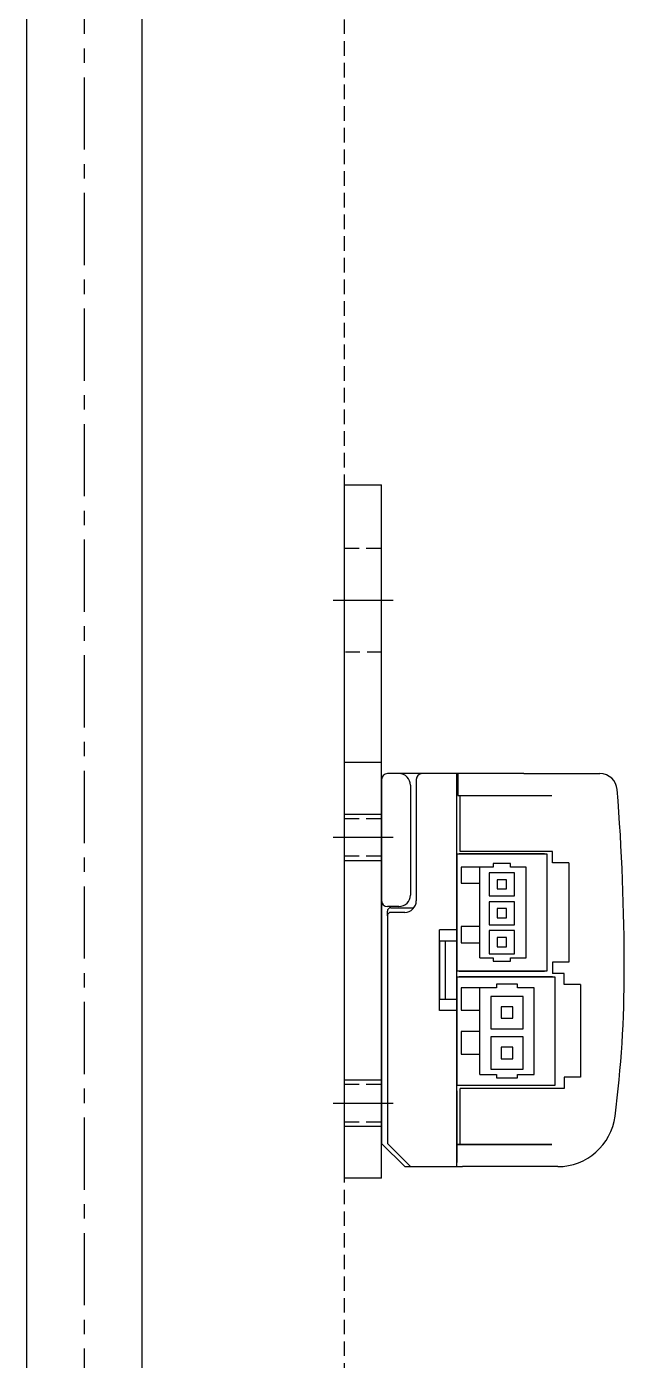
# Model space of a CAD drawing. Header units: inches. Extents: x 0 to 77285, y -118 to 40065.
# Drawn here: x 26045.5 to 26097.2, y 2429.1 to 2544.5 of the extents above; entities that cross this region are included whole.
import ezdxf

# ---------------------------------------------------------------- set-up
doc = ezdxf.new("R2010")
doc.units = ezdxf.units.IN
doc.header["$LTSCALE"] = 5
doc.header["$MEASUREMENT"] = 0
doc.linetypes.add('CENTER', pattern=[2, 1.25, -0.25, 0.25, -0.25])
doc.linetypes.add('HIDDEN', pattern=[0.375, 0.25, -0.125])
for name, color, linetype in [('11', 1, 'CENTER'), ('22', 2, 'HIDDEN'), ('55', 5, 'Continuous'), ('77', 40, 'HIDDEN'), ('A', 8, 'Continuous'), ('T', 3, 'Continuous'), ('Y', 60, 'Continuous')]:
    doc.layers.add(name, color=color, linetype=linetype)

# ---------------------------------------------------------------- blocks, each defined once
blk = doc.blocks.new('A$C4ffddd3a')
blk.add_line((382, -675), (382, 38.5, 0))
at = {"layer": '11'}
blk.add_line((359.5, -675), (359.5, 38.5, 0), dxfattribs=at)
at = {"layer": 'A'}
for p, q in [((354.5, -675), (354.5, 38.5, 0)), ((364.5, -675), (364.5, 38.5, 0))]:
    blk.add_line(p, q, dxfattribs=at)
blk = doc.blocks.new('A$C35e5d4fbE')
for p, q in [((-2, 33.5), (-2, 2)), ((4.5, 34), (-1.5, 34)), ((1, 33.5), (1, 23)), ((10.32, 34), (1.5, 34)), ((4.5, 20.5), (4.5, 34)), ((4.5, 0), (4.5, 34)), ((4.6, 34), (4.6, 32.1)), ((10.32, 34), (16.89, 34)), ((0.5, 33), (0.5, 23.5)), ((4.6, 32.1), (12.73, 32.1)), ((4.6, 32.1), (12.73, 32.1)), ((4.8, 27.27), (4.8, 32.1)), ((4.5, 27.07), (12.3, 27.07)), ((4.5, 27.07), (4.5, 16.92)), ((12.1, 27.07), (4.7, 27.07)), ((12.8, 27.27), (4.8, 27.27)), ((12.3, 27.07), (12.3, 16.92)), ((12.8, 26.27), (12.8, 27.27)), ((7.65, 25.92), (4.9, 25.92)), ((4.9, 25.92), (4.9, 24.52)), ((6.5, 18.07), (6.5, 25.92)), ((9.5, 25.42), (7.3, 25.42)), ((7.3, 25.42), (7.3, 23.42)), ((9.15, 26.22), (7.65, 26.22)), ((7.65, 26.22), (7.65, 25.92)), ((9.15, 25.92), (9.15, 26.22)), ((10.5, 25.92), (9.15, 25.92)), ((9.5, 23.42), (9.5, 25.42)), ((10.5, 18.07), (10.5, 25.92)), ((14.2, 26.27), (12.8, 26.27)), ((14.2, 26.27), (14.2, 17.7)), ((4.9, 24.52), (6.5, 24.52)), ((8.8, 24.82), (8, 24.82)), ((8, 24.82), (8, 24.02)), ((8.8, 24.02), (8.8, 24.82)), ((7.3, 23.42), (9.5, 23.42)), ((8, 24.02), (8.8, 24.02)), ((-0.5, 22.5), (-1.5, 22.5)), ((-1.5, 21.7), (-1.5, 22.1)), ((-1.2, 22.4), (0.8, 22.4)), ((0, 22), (-1.2, 22)), ((9.5, 22.92), (7.3, 22.92)), ((7.3, 22.92), (7.3, 20.92)), ((8.8, 22.32), (8, 22.32)), ((8, 22.32), (8, 21.52)), ((8.8, 21.52), (8.8, 22.32)), ((9.5, 20.92), (9.5, 22.92)), ((-1.5, 21.7), (-1.5, 2)), ((7.3, 20.92), (9.5, 20.92)), ((8, 21.52), (8.8, 21.52)), ((3, 13.5), (3, 20.5)), ((4.5, 20.5), (3, 20.5)), ((6.5, 20.77), (4.9, 20.77)), ((4.9, 20.77), (4.9, 19.37)), ((9.5, 20.42), (7.3, 20.42)), ((7.3, 20.42), (7.3, 18.42)), ((8.8, 19.82), (8, 19.82)), ((8, 19.82), (8, 19.02)), ((8.8, 19.02), (8.8, 19.82)), ((9.5, 18.42), (9.5, 20.42)), ((3, 19.5), (3, 14.5)), ((4.5, 19.5), (3, 19.5)), ((3.5, 19.5), (3.5, 14.5)), ((4.9, 19.37), (6.5, 19.37)), ((8, 19.02), (8.8, 19.02)), ((6.5, 18.07), (7.65, 18.07)), ((7.3, 18.42), (9.5, 18.42)), ((7.65, 18.07), (7.65, 17.77)), ((7.65, 17.77), (9.15, 17.77)), ((9.15, 17.77), (9.15, 18.07)), ((9.15, 18.07), (10.5, 18.07)), ((14.2, 17.7), (12.8, 17.7)), ((12.8, 17.7), (12.8, 16.7)), ((12.3, 16.92), (4.5, 16.92)), ((4.5, 16.43), (13, 16.43)), ((4.5, 16.43), (4.5, 7.03)), ((4.7, 16.92), (12.1, 16.92)), ((12.8, 16.43), (4.7, 16.43)), ((13.8, 16.7), (12.8, 16.7)), ((13, 16.43), (13, 7.03)), ((13.8, 15.75), (13.8, 16.7)), ((7.95, 15.48), (4.9, 15.48)), ((4.9, 15.48), (4.9, 13.53)), ((6.5, 7.98), (6.5, 15.48)), ((9.75, 15.78), (7.95, 15.78)), ((7.95, 15.78), (7.95, 15.48)), ((9.75, 15.48), (9.75, 15.78)), ((11.2, 15.48), (9.75, 15.48)), ((11.2, 7.98), (11.2, 15.48)), ((15, 15.75), (13.8, 15.75)), ((15.2, 15.75), (13.8, 15.75)), ((15.2, 15.75), (15.2, 7.75)), ((3, 14.5), (4.5, 14.5)), ((4.5, 14.71), (4.5, 14.71)), ((10.25, 14.73), (7.45, 14.73)), ((7.45, 14.73), (7.45, 11.93)), ((10.25, 11.93), (10.25, 14.73)), ((4.5, 13.5), (3, 13.5)), ((4.5, 0), (4.5, 13.5)), ((4.9, 13.53), (6.5, 13.53)), ((9.35, 13.83), (8.35, 13.83)), ((8.35, 13.83), (8.35, 12.83)), ((8.35, 12.83), (9.35, 12.83)), ((9.35, 12.83), (9.35, 13.83)), ((6.5, 11.68), (4.9, 11.68)), ((4.9, 11.68), (4.9, 9.73)), ((7.45, 11.93), (10.25, 11.93)), ((10.25, 11.23), (7.45, 11.23)), ((7.45, 11.23), (7.45, 8.43)), ((10.25, 8.43), (10.25, 11.23)), ((4.9, 9.73), (6.5, 9.73)), ((9.35, 10.33), (8.35, 10.33)), ((8.35, 10.33), (8.35, 9.33)), ((8.35, 9.33), (9.35, 9.33)), ((9.35, 9.33), (9.35, 10.33)), ((7.45, 8.43), (10.25, 8.43)), ((13, 7.03), (4.5, 7.03)), ((6.5, 7.98), (7.95, 7.98)), ((7.95, 7.98), (7.95, 7.68)), ((7.95, 7.68), (9.75, 7.68)), ((9.75, 7.68), (9.75, 7.98)), ((9.75, 7.98), (11.2, 7.98)), ((15.2, 7.75), (13.8, 7.75)), ((13.8, 7.75), (13.8, 6.75)), ((4.5, 6.56), (4.5, 0.36)), ((4.8, 1.9), (4.8, 6.75)), ((13.8, 6.75), (4.8, 6.75)), ((0, 0), (-2, 2)), ((-1.5, 2), (0.5, 0)), ((4.5, 1.9), (12.73, 1.9)), ((4.8, 1.9), (4.5, 1.9)), ((12.73, 1.9), (4.8, 1.9)), ((0, 0), (4.5, 0)), ((0.5, 0), (5, 0)), ((13.24, 0), (5, 0))]:
    blk.add_line(p, q)
for centre, radius, start, end in [((-1.5, 33.5), 0.5, 90, 180), ((-0.5, 33), 1, 0, 90), ((1.5, 33.5), 0.5, 90, 180), ((16.89, 32.5), 1.5, 4.4785, 90), ((-181, 17), 200, 0, 4.4785), ((-0.5, 23.5), 1, 270, 0), ((-1.5, 23), 0.5, 180, 270), ((-1.2, 22.1), 0.3, 90, 180), ((-1.2, 21.7), 0.3, 90, 180), ((0, 23), 1, 270, 0), ((-81, 17), 100, 352.7433, 0), ((13.24, 5), 5, 270, 352.7433)]:
    blk.add_arc(centre, radius, start, end)
blk = doc.blocks.new('A$Cd18d243e')
for p, q in [((0, -6.5), (0, 53.5)), ((0, 53.5), (3.2, 53.5)), ((3.2, -6.5), (3.2, 53.5)), ((0, 29.5), (3.2, 29.5)), ((3.2, -6.5), (0, -6.5))]:
    blk.add_line(p, q)
at = {"layer": '11'}
for p, q in [((-1, 43.5), (4.2, 43.5)), ((-1, 23), (4.2, 23)), ((-1, 0), (4.2, 0))]:
    blk.add_line(p, q, dxfattribs=at)
at = {"layer": '22'}
for p, q in [((0, 48), (3.2, 48)), ((3.2, 39), (0, 39)), ((0, 24.62), (3.2, 24.62)), ((0, 21.38), (3.2, 21.38)), ((0, 1.62), (3.2, 1.62)), ((0, -1.62), (3.2, -1.62))]:
    blk.add_line(p, q, dxfattribs=at)
at = {"layer": 'T'}
for p, q in [((0, 25), (3.2, 25)), ((0, 21), (3.2, 21)), ((0, 2), (3.2, 2)), ((0, -2), (3.2, -2))]:
    blk.add_line(p, q, dxfattribs=at)
blk = doc.blocks.new('A$Cba19a6fb')
blk.add_blockref('A$C4ffddd3a', (-186, 71.5, 0))
at = {"layer": '55'}
blk.add_blockref('A$C35e5d4fbE', (201.2, -71.5), dxfattribs=at)
at = {"layer": 'Y'}
blk.add_blockref('A$Cd18d243e', (196, -66), dxfattribs=at)
blk = doc.blocks.new('A$C4e1bf573')
blk.add_blockref('A$Cba19a6fb', (0, -191.5, 0))

msp = doc.modelspace()

# ---------------------------------------------------------------- block references
at = {"layer": '77'}
msp.add_blockref('A$C4e1bf573', (25876.99380061, 2708.83538786, 0.00000002), dxfattribs=at)

doc.saveas('drawing.dxf')
